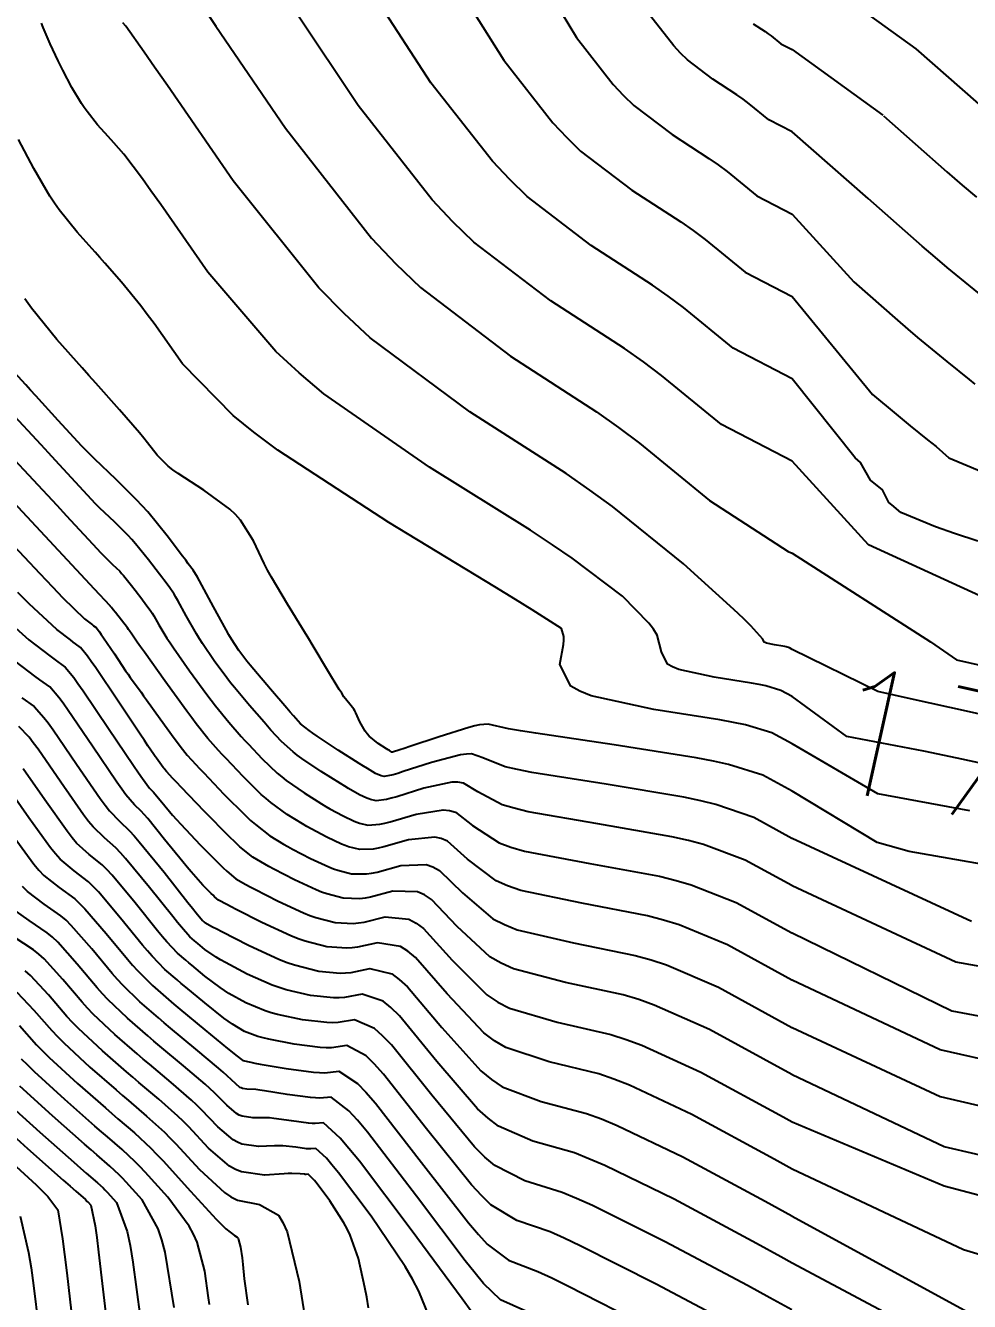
# Model space of a CAD drawing. Header units: metres. Extents: x 837117 to 838479, y 1189012 to 1191015.
# Drawn here: x 837976.96 to 838005.33, y 1189079.97 to 1189118.35 of the extents above; entities that cross this region are included whole.
import ezdxf

# ---------------------------------------------------------------- set-up
doc = ezdxf.new("R2010")
doc.units = ezdxf.units.M
doc.header["$LTSCALE"] = 0.3
doc.layers.add('COTAS 10', color=1, linetype='Continuous')
doc.layers.add('COTAS INT', color=252, linetype='Continuous')
doc.styles.get("Standard").update_dxf_attribs({"font": 'simplex.shx'})

msp = doc.modelspace()

# ---------------------------------------------------------------- linework, layer by layer
at = {"layer": 'COTAS 10'}
for points in [[(838005.609, 1189115.995), (838003.728, 1189117.65), (838000, 1189120.349)], [(838005.582, 1189102.839), (838004.885, 1189103.071), (838004.311, 1189103.27), (838003.265, 1189103.704), (838002.995, 1189103.935), (838002.91, 1189104.005), (838002.719, 1189104.39), (838002.359, 1189104.678), (838002.051, 1189105.211), (838001.897, 1189105.343), (838000, 1189107.724), (837998.23, 1189108.644), (837996.732, 1189109.87), (837996.278, 1189110.206), (837995.807, 1189110.54), (837993.964, 1189111.735), (837992.036, 1189113.206), (837991.512, 1189113.714), (837990.991, 1189114.266), (837989.143, 1189116.624), (837987.523, 1189119.118)], [(838005.342, 1189094.734), (838002.58, 1189095.24), (838000, 1189096.744), (837999.998, 1189096.745), (837999.388, 1189097.079), (837998.599, 1189097.315), (837998.243, 1189097.389), (837997.829, 1189097.467), (837995.839, 1189097.779), (837993.961, 1189098.192), (837993.618, 1189098.333), (837993.35, 1189098.485), (837993.021, 1189099.133), (837993.131, 1189099.738), (837993.14, 1189099.864), (837993.14, 1189099.972), (837993.064, 1189100.211), (837992.187, 1189100.774), (837991.681, 1189101.086), (837991.063, 1189101.466), (837987.88, 1189103.404), (837984.541, 1189105.583), (837983.823, 1189106.116), (837983.195, 1189106.619), (837981.673, 1189108.179), (837980.822, 1189109.383), (837980.617, 1189109.662), (837980.425, 1189109.916), (837979.843, 1189110.635), (837979.337, 1189111.207), (837979.193, 1189111.369), (837979.047, 1189111.533), (837978.508, 1189112.137), (837977.972, 1189112.804), (837977.829, 1189113.007), (837977.689, 1189113.217), (837977.201, 1189114.045), (837976.744, 1189114.92)], [(838012.268, 1189085.783), (838004.454, 1189087.546), (838000, 1189089.635), (837999.993, 1189089.639), (837998.053, 1189090.701), (837996.6, 1189091.303), (837996.138, 1189091.444), (837995.65, 1189091.574), (837993.674, 1189091.95), (837991.844, 1189092.339), (837991.448, 1189092.476), (837991.1, 1189092.627), (837990.244, 1189093.279), (837989.64, 1189093.817), (837989.452, 1189093.895), (837989.255, 1189093.943), (837988.465, 1189093.861), (837987.724, 1189093.645), (837987.557, 1189093.608), (837987.406, 1189093.581), (837987.001, 1189093.566), (837986.669, 1189093.653), (837986.565, 1189093.69), (837986.455, 1189093.733), (837986.015, 1189093.936), (837985.543, 1189094.188), (837985.412, 1189094.261), (837985.282, 1189094.337), (837984.816, 1189094.624), (837984.33, 1189094.98), (837984.189, 1189095.099), (837984.044, 1189095.227), (837983.494, 1189095.764), (837982.985, 1189096.3), (837982.866, 1189096.428), (837982.756, 1189096.547), (837982.44, 1189096.902), (837982.088, 1189097.348), (837981.955, 1189097.525), (837981.807, 1189097.724), (837981.147, 1189098.636), (837980.532, 1189099.498), (837980.413, 1189099.667), (837980.316, 1189099.805), (837980.148, 1189100.049), (837980.085, 1189100.141), (837980.054, 1189100.182), (837980.018, 1189100.231), (837979.836, 1189100.468), (837979.658, 1189100.697), (837979.595, 1189100.778), (837979.545, 1189100.842), (837979.536, 1189100.853), (837979.534, 1189100.856), (837979.531, 1189100.858), (837979.522, 1189100.867), (837979.513, 1189100.877), (837979.51, 1189100.879), (837979.507, 1189100.882), (837979.497, 1189100.894), (837979.025, 1189101.401), (837976.463, 1189104.151)], [(837976.842, 1189098.131), (837977.217, 1189097.864), (837977.509, 1189097.543), (837977.637, 1189097.373), (837977.785, 1189097.167), (837978.493, 1189096.134), (837979.202, 1189095.103), (837979.351, 1189094.899), (837979.48, 1189094.73), (837979.777, 1189094.416), (837980.083, 1189094.131), (837980.218, 1189093.98), (837980.374, 1189093.798), (837981.119, 1189092.882), (837981.836, 1189091.979), (837981.974, 1189091.805), (837982.086, 1189091.664), (837982.275, 1189091.432), (837982.298, 1189091.412), (837982.306, 1189091.406), (837982.314, 1189091.399), (837982.35, 1189091.369), (837982.575, 1189091.245), (837982.703, 1189091.178), (837982.86, 1189091.097), (837983.663, 1189090.688), (837984.588, 1189090.264), (837984.821, 1189090.174), (837985.045, 1189090.095), (837985.772, 1189089.907), (837986.41, 1189089.853), (837986.579, 1189089.857), (837986.743, 1189089.871), (837987.306, 1189089.992), (837987.966, 1189089.828), (837988.192, 1189089.661), (837988.436, 1189089.441), (837989.475, 1189088.21), (837990.638, 1189086.911), (837990.96, 1189086.649), (837991.284, 1189086.429), (837992.454, 1189085.987), (837993.821, 1189085.631), (837994.268, 1189085.465), (837994.745, 1189085.27), (837996.718, 1189084.323), (837999.193, 1189082.989), (837999.987, 1189082.55), (838000, 1189082.543), (838005.271, 1189079.661)], [(837991.991, 1189079.688), (837991.233, 1189080.024), (837990.723, 1189080.519), (837990.473, 1189080.822), (837990.175, 1189081.195), (837988.706, 1189083.14), (837987.232, 1189085.065), (837986.931, 1189085.426), (837986.677, 1189085.712), (837986.146, 1189086.124), (837985.805, 1189086.09), (837985.67, 1189086.096), (837985.518, 1189086.107), (837984.822, 1189086.202), (837984.143, 1189086.31), (837984.001, 1189086.329), (837983.88, 1189086.345), (837983.61, 1189086.363), (837983.474, 1189086.38), (837983.438, 1189086.396), (837983.403, 1189086.415), (837983.278, 1189086.523), (837983.02, 1189086.765), (837982.9, 1189086.87), (837982.758, 1189086.991), (837982.071, 1189087.565), (837981.312, 1189088.197), (837981.125, 1189088.354), (837980.949, 1189088.504), (837980.396, 1189088.984), (837979.877, 1189089.49), (837979.722, 1189089.657), (837979.563, 1189089.836), (837978.946, 1189090.579), (837978.332, 1189091.284), (837978.174, 1189091.439), (837978.021, 1189091.577), (837977.515, 1189091.928), (837977.012, 1189092.305), (837976.861, 1189092.459)], [(837976.772, 1189088.276), (837977.29, 1189087.693), (837977.471, 1189087.51), (837977.668, 1189087.316), (837978.517, 1189086.535), (837979.36, 1189085.794), (837979.555, 1189085.625), (837979.732, 1189085.472), (837980.229, 1189085.05), (837980.723, 1189084.588), (837980.897, 1189084.409), (837981.089, 1189084.207), (837981.917, 1189083.296), (837982.688, 1189082.449), (837982.844, 1189082.288), (837982.974, 1189082.159), (837983.235, 1189081.958), (837983.322, 1189081.909), (837983.343, 1189081.875), (837983.362, 1189081.832), (837983.418, 1189081.605), (837983.464, 1189081.288), (837983.476, 1189081.188), (837983.488, 1189081.082), (837983.53, 1189080.658), (837983.637, 1189079.875)], [(837976.318, 1189084.37), (837977.278, 1189083.487), (837977.468, 1189083.297), (837977.627, 1189083.131), (837977.927, 1189082.727), (837978.071, 1189081.854), (837978.131, 1189081.392), (837978.199, 1189080.834), (837978.518, 1189078.023)]]:
    msp.add_lwpolyline(points, dxfattribs=at)
at = {"layer": 'COTAS INT'}
for points in [[(837992.37, 1189119.908), (837993.521, 1189117.985), (837994.624, 1189116.578), (837994.934, 1189116.249), (837995.247, 1189115.945), (837996.398, 1189115.068), (837997.498, 1189114.355), (837997.779, 1189114.155), (837998.05, 1189113.955), (837998.944, 1189113.223), (838000, 1189112.674), (838001.854, 1189110.643), (838003.165, 1189109.486), (838003.479, 1189109.215), (838003.771, 1189108.966), (838004.647, 1189108.247), (838005.327, 1189107.704), (838005.496, 1189107.565)], [(837989.947, 1189119.513), (837991.332, 1189117.305), (837992.807, 1189115.422), (837993.223, 1189114.981), (837993.642, 1189114.575), (837995.181, 1189113.401), (837996.653, 1189112.448), (837997.029, 1189112.181), (837997.391, 1189111.912), (837998.587, 1189110.934), (838000, 1189110.199), (838002.421, 1189107.254), (838002.66, 1189107.047), (838002.884, 1189106.857), (838003.553, 1189106.307), (838004.074, 1189105.891), (838004.203, 1189105.785), (838004.326, 1189105.684), (838004.716, 1189105.35), (838006.124, 1189104.755)], [(837982.262, 1189118.948), (837982.676, 1189118.327), (837984.766, 1189115.263), (837987.358, 1189111.954), (837988.089, 1189111.179), (837988.825, 1189110.466), (837991.531, 1189108.403), (837994.117, 1189106.726), (837994.778, 1189106.257), (837995.415, 1189105.785), (837997.516, 1189104.065), (837999.884, 1189102.529), (838000, 1189102.478), (838004.162, 1189099.813), (838004.937, 1189099.27), (838010.816, 1189097.949)], [(838007.922, 1189100.15), (838002.294, 1189102.733), (838000, 1189105.248), (837997.873, 1189106.355), (837996.073, 1189107.828), (837995.528, 1189108.231), (837994.962, 1189108.633), (837992.748, 1189110.069), (837990.431, 1189111.836), (837989.8, 1189112.446), (837989.175, 1189113.11), (837986.954, 1189115.943), (837985.099, 1189118.722)], [(838005.74, 1189110.188), (838004.658, 1189111.076), (838004.298, 1189111.384), (838003.91, 1189111.718), (838002.29, 1189113.148), (838000, 1189115.149), (837999.3, 1189115.513), (837998.709, 1189115.997), (837998.529, 1189116.13), (837998.343, 1189116.262), (837997.615, 1189116.734), (837996.853, 1189117.315), (837996.646, 1189117.516), (837996.44, 1189117.734), (837995.71, 1189118.666)], [(838006.126, 1189096.065), (838004.962, 1189096.314), (838003.957, 1189096.525), (838001.642, 1189096.971), (838000, 1189098.166), (837999.999, 1189098.167), (837999.656, 1189098.354), (837999.211, 1189098.488), (837999.01, 1189098.529), (837998.777, 1189098.573), (837997.656, 1189098.749), (837996.598, 1189098.981), (837996.405, 1189099.061), (837996.254, 1189099.147), (837996.069, 1189099.511), (837995.947, 1189100.016), (837995.837, 1189100.19), (837995.693, 1189100.379), (837994.898, 1189101.184), (837993.392, 1189102.329), (837992.801, 1189102.732), (837992.134, 1189103.172), (837989.097, 1189105.07), (837985.928, 1189107.271), (837985.178, 1189107.901), (837984.483, 1189108.541), (837982.435, 1189110.93), (837981.021, 1189112.965), (837980.726, 1189113.381), (837980.473, 1189113.735), (837979.908, 1189114.481), (837979.609, 1189114.818), (837979.439, 1189115.01), (837979.12, 1189115.366), (837978.805, 1189115.759), (837978.721, 1189115.879), (837978.638, 1189116.003), (837978.35, 1189116.49), (837978.081, 1189117.006), (837978.01, 1189117.148), (837977.94, 1189117.29), (837977.698, 1189117.799), (837977.486, 1189118.291), (837977.435, 1189118.421)], [(838010.704, 1189096.517), (838004.741, 1189097.841), (838003.555, 1189098.101), (838002.572, 1189098.315), (838000, 1189099.588), (837999.923, 1189099.63), (837999.823, 1189099.66), (837999.778, 1189099.669), (837999.725, 1189099.679), (837999.473, 1189099.719), (837999.235, 1189099.771), (837999.192, 1189099.789), (837999.158, 1189099.808), (837999.116, 1189099.89), (837998.764, 1189100.294), (837998.534, 1189100.516), (837998.246, 1189100.785), (837996.731, 1189102.158), (837994.597, 1189103.884), (837993.92, 1189104.378), (837993.206, 1189104.877), (837990.314, 1189106.736), (837987.315, 1189108.958), (837986.533, 1189109.686), (837985.772, 1189110.464), (837983.197, 1189113.681), (837981.22, 1189116.546), (837980.835, 1189117.101), (837980.52, 1189117.553), (837979.972, 1189118.327), (837979.882, 1189118.429)], [(837998.832, 1189118.4), (837999.189, 1189118.169), (837999.28, 1189118.104), (837999.368, 1189118.039), (837999.657, 1189117.802), (838000, 1189117.624), (838002.726, 1189115.652)], [(838002.746, 1189115.634), (838004.655, 1189113.95), (838005.116, 1189113.552), (838005.546, 1189113.186)], [(838006.727, 1189092.944), (838003.518, 1189093.51), (838002.554, 1189093.776), (838000, 1189095.322), (837999.997, 1189095.324), (837999.121, 1189095.803), (837998.083, 1189096.129), (837997.633, 1189096.227), (837997.114, 1189096.328), (837994.651, 1189096.72), (837992.292, 1189097.066), (837991.838, 1189097.138), (837991.47, 1189097.2), (837990.859, 1189097.334), (837990.604, 1189097.317), (837990.461, 1189097.283), (837990.286, 1189097.235), (837989.393, 1189096.956), (837988.508, 1189096.663), (837988.339, 1189096.608), (837988.203, 1189096.563), (837987.984, 1189096.492), (837987.979, 1189096.494), (837987.977, 1189096.494), (837987.975, 1189096.495), (837987.968, 1189096.498), (837987.901, 1189096.541), (837987.861, 1189096.566), (837987.812, 1189096.597), (837987.56, 1189096.759), (837987.285, 1189096.981), (837987.222, 1189097.05), (837987.166, 1189097.122), (837987.009, 1189097.409), (837986.89, 1189097.678), (837986.857, 1189097.739), (837986.824, 1189097.793), (837986.704, 1189097.94), (837986.528, 1189098.163), (837986.46, 1189098.265), (837986.383, 1189098.384), (837986.034, 1189098.962), (837985.603, 1189099.687), (837985.475, 1189099.899), (837985.342, 1189100.116), (837984.83, 1189100.942), (837984.346, 1189101.758), (837984.231, 1189101.969), (837984.125, 1189102.173), (837983.808, 1189102.855), (837983.419, 1189103.477), (837983.267, 1189103.644), (837983.095, 1189103.807), (837982.312, 1189104.376), (837981.543, 1189104.873), (837981.381, 1189104.991), (837981.239, 1189105.101), (837980.911, 1189105.428), (837980.623, 1189105.802), (837980.508, 1189105.942), (837980.377, 1189106.097), (837979.779, 1189106.788), (837979.065, 1189107.596), (837978.861, 1189107.825), (837978.656, 1189108.056), (837977.895, 1189108.908), (837977.14, 1189109.848), (837976.938, 1189110.134)], [(838005.388, 1189091.401), (838000, 1189093.901), (837999.996, 1189093.903), (837998.854, 1189094.528), (837997.712, 1189094.923), (837997.259, 1189095.031), (837996.748, 1189095.139), (837994.407, 1189095.528), (837992.18, 1189095.884), (837991.741, 1189095.973), (837991.378, 1189096.056), (837990.705, 1189096.321), (837990.363, 1189096.442), (837990.208, 1189096.436), (837990.028, 1189096.412), (837989.161, 1189096.182), (837988.312, 1189095.909), (837988.144, 1189095.858), (837988.004, 1189095.817), (837987.738, 1189095.761), (837987.651, 1189095.784), (837987.624, 1189095.793), (837987.595, 1189095.805), (837987.48, 1189095.858), (837987.232, 1189096.003), (837987.12, 1189096.073), (837986.989, 1189096.155), (837986.357, 1189096.557), (837985.724, 1189096.973), (837985.592, 1189097.065), (837985.479, 1189097.145), (837985.226, 1189097.35), (837985.007, 1189097.592), (837984.915, 1189097.697), (837984.81, 1189097.818), (837984.316, 1189098.391), (837983.815, 1189098.982), (837983.706, 1189099.115), (837983.609, 1189099.234), (837983.364, 1189099.55), (837983.149, 1189099.89), (837983.071, 1189100.024), (837982.985, 1189100.175), (837982.608, 1189100.863), (837982.253, 1189101.52), (837982.181, 1189101.65), (837982.121, 1189101.759), (837981.998, 1189101.966), (837981.847, 1189102.163), (837981.77, 1189102.265), (837981.676, 1189102.388), (837981.209, 1189103.004), (837980.628, 1189103.721), (837980.463, 1189103.907), (837980.296, 1189104.088), (837979.678, 1189104.697), (837979.027, 1189105.318), (837978.84, 1189105.507), (837978.649, 1189105.703), (837977.935, 1189106.472), (837977.269, 1189107.208), (837977.11, 1189107.384), (837976.961, 1189107.547), (837976.511, 1189108.036)], [(838009.498, 1189089.364), (838004.921, 1189090.175), (838000, 1189092.479), (837999.995, 1189092.482), (837998.587, 1189093.252), (837997.341, 1189093.716), (837996.886, 1189093.835), (837996.382, 1189093.951), (837994.163, 1189094.335), (837992.068, 1189094.703), (837991.643, 1189094.807), (837991.285, 1189094.913), (837990.551, 1189095.307), (837990.122, 1189095.567), (837989.956, 1189095.589), (837989.77, 1189095.589), (837988.929, 1189095.408), (837988.116, 1189095.154), (837987.948, 1189095.108), (837987.805, 1189095.072), (837987.492, 1189095.029), (837987.324, 1189095.073), (837987.271, 1189095.092), (837987.215, 1189095.114), (837986.992, 1189095.217), (837986.669, 1189095.398), (837986.551, 1189095.469), (837986.42, 1189095.549), (837985.843, 1189095.912), (837985.26, 1189096.309), (837985.124, 1189096.409), (837985, 1189096.506), (837984.649, 1189096.821), (837984.333, 1189097.161), (837984.232, 1189097.274), (837984.125, 1189097.394), (837983.691, 1189097.895), (837983.239, 1189098.438), (837983.122, 1189098.585), (837983.008, 1189098.73), (837982.625, 1189099.245), (837982.277, 1189099.759), (837982.185, 1189099.905), (837982.095, 1189100.051), (837981.788, 1189100.592), (837981.53, 1189101.06), (837981.472, 1189101.161), (837981.42, 1189101.25), (837981.277, 1189101.466), (837981.117, 1189101.674), (837981.054, 1189101.757), (837980.982, 1189101.851), (837980.654, 1189102.284), (837980.264, 1189102.765), (837980.153, 1189102.89), (837980.041, 1189103.011), (837979.626, 1189103.42), (837979.189, 1189103.838), (837979.063, 1189103.965), (837978.935, 1189104.096), (837978.455, 1189104.613), (837977.855, 1189105.272), (837977.65, 1189105.495), (837977.429, 1189105.734), (837976.495, 1189106.741)], [(837976.479, 1189105.446), (837977.898, 1189103.92), (837978.191, 1189103.605), (837978.44, 1189103.336), (837978.976, 1189102.753), (837979.221, 1189102.489), (837979.287, 1189102.422), (837979.351, 1189102.357), (837979.574, 1189102.144), (837979.786, 1189101.935), (837979.844, 1189101.873), (837979.9, 1189101.809), (837980.1, 1189101.563), (837980.289, 1189101.315), (837980.339, 1189101.249), (837980.388, 1189101.186), (837980.557, 1189100.967), (837980.719, 1189100.74), (837980.763, 1189100.672), (837980.808, 1189100.6), (837980.968, 1189100.32), (837981.205, 1189099.928), (837981.299, 1189099.786), (837981.405, 1189099.629), (837981.886, 1189098.94), (837982.408, 1189098.227), (837982.539, 1189098.055), (837982.663, 1189097.893), (837983.065, 1189097.398), (837983.441, 1189096.971), (837983.549, 1189096.851), (837983.659, 1189096.731), (837984.071, 1189096.292), (837984.522, 1189095.866), (837984.656, 1189095.754), (837984.795, 1189095.644), (837985.33, 1189095.268), (837985.851, 1189094.943), (837985.982, 1189094.865), (837986.106, 1189094.793), (837986.503, 1189094.577), (837986.835, 1189094.424), (837986.918, 1189094.391), (837986.996, 1189094.363), (837987.247, 1189094.297), (837987.605, 1189094.326), (837987.752, 1189094.358), (837987.92, 1189094.399), (837988.697, 1189094.635), (837989.513, 1189094.766), (837989.704, 1189094.742), (837989.881, 1189094.692), (837990.397, 1189094.293), (837991.193, 1189093.77), (837991.546, 1189093.642), (837991.956, 1189093.521), (837993.919, 1189093.143), (837996.016, 1189092.762), (837996.512, 1189092.64), (837996.97, 1189092.509), (837998.32, 1189091.977), (837999.994, 1189091.061), (838000, 1189091.058), (838004.804, 1189088.714), (838010.883, 1189087.573)], [(837975.497, 1189103.876), (837977.381, 1189101.868), (837977.762, 1189101.469), (837978.081, 1189101.138), (837978.725, 1189100.506), (837978.928, 1189100.351), (837978.969, 1189100.32), (837979.004, 1189100.294), (837979.076, 1189100.242), (837979.179, 1189100.11), (837979.233, 1189100.033), (837979.298, 1189099.939), (837979.626, 1189099.453), (837979.966, 1189098.946), (837980.04, 1189098.838), (837980.104, 1189098.745), (837980.258, 1189098.529), (837980.43, 1189098.295), (837980.505, 1189098.192), (837980.592, 1189098.072), (837981.005, 1189097.496), (837981.427, 1189096.912), (837981.52, 1189096.786), (837981.603, 1189096.675), (837981.815, 1189096.405), (837982.072, 1189096.123), (837982.183, 1189096.005), (837982.311, 1189095.87), (837982.916, 1189095.235), (837983.565, 1189094.588), (837983.721, 1189094.444), (837983.866, 1189094.315), (837984.302, 1189093.979), (837984.714, 1189093.731), (837984.843, 1189093.657), (837984.979, 1189093.582), (837985.527, 1189093.296), (837986.075, 1189093.043), (837986.211, 1189092.989), (837986.341, 1189092.943), (837986.755, 1189092.834), (837987.207, 1189092.835), (837987.361, 1189092.858), (837987.528, 1189092.89), (837988.233, 1189093.087), (837988.997, 1189093.12), (837989.2, 1189093.048), (837989.4, 1189092.941), (837990.09, 1189092.265), (837991.008, 1189091.484), (837991.351, 1189091.311), (837991.732, 1189091.157), (837993.43, 1189090.758), (837995.284, 1189090.385), (837995.764, 1189090.248), (837996.229, 1189090.096), (837997.786, 1189089.425), (837999.993, 1189088.218), (838000, 1189088.214), (838004.454, 1189086.144), (838013.653, 1189083.993)], [(838015.038, 1189082.203), (838004.57, 1189084.626), (838000, 1189086.793), (837999.992, 1189086.797), (837997.519, 1189088.15), (837995.858, 1189088.89), (837995.39, 1189089.052), (837994.918, 1189089.197), (837993.186, 1189089.565), (837991.62, 1189089.975), (837991.253, 1189090.145), (837990.915, 1189090.341), (837989.936, 1189091.251), (837989.159, 1189092.066), (837988.948, 1189092.201), (837988.739, 1189092.297), (837988.001, 1189092.314), (837987.331, 1189092.135), (837987.165, 1189092.108), (837987.008, 1189092.089), (837986.509, 1189092.102), (837986.014, 1189092.233), (837985.858, 1189092.288), (837985.695, 1189092.352), (837985.039, 1189092.655), (837984.416, 1189092.977), (837984.274, 1189093.054), (837984.145, 1189093.125), (837983.788, 1189093.335), (837983.401, 1189093.651), (837983.253, 1189093.789), (837983.087, 1189093.948), (837982.339, 1189094.707), (837981.636, 1189095.439), (837981.5, 1189095.582), (837981.387, 1189095.7), (837981.19, 1189095.909), (837981.139, 1189095.974), (837981.119, 1189096.001), (837981.096, 1189096.032), (837980.994, 1189096.173), (837980.894, 1189096.313), (837980.873, 1189096.342), (837980.854, 1189096.367), (837980.813, 1189096.424), (837980.634, 1189096.688), (837980.529, 1189096.845), (837980.4, 1189097.037), (837979.737, 1189098.031), (837979.066, 1189099.027), (837978.933, 1189099.22), (837978.822, 1189099.378), (837978.612, 1189099.648), (837978.463, 1189099.753), (837978.392, 1189099.806), (837978.307, 1189099.87), (837977.892, 1189100.188), (837977.065, 1189100.953), (837976.721, 1189101.3)], [(837976.049, 1189100.769), (837977.059, 1189099.869), (837977.687, 1189099.389), (837977.923, 1189099.212), (837978.147, 1189099.053), (837978.403, 1189098.737), (837978.532, 1189098.557), (837978.686, 1189098.338), (837979.448, 1189097.211), (837980.2, 1189096.09), (837980.347, 1189095.875), (837980.468, 1189095.7), (837980.682, 1189095.412), (837980.764, 1189095.334), (837980.801, 1189095.292), (837980.844, 1189095.242), (837981.049, 1189094.989), (837981.376, 1189094.605), (837981.496, 1189094.472), (837981.627, 1189094.328), (837982.208, 1189093.713), (837982.774, 1189093.137), (837982.897, 1189093.017), (837983.005, 1189092.915), (837983.275, 1189092.69), (837983.576, 1189092.518), (837983.705, 1189092.45), (837983.853, 1189092.372), (837984.55, 1189092.015), (837985.315, 1189091.662), (837985.505, 1189091.587), (837985.686, 1189091.522), (837986.263, 1189091.371), (837986.809, 1189091.344), (837986.97, 1189091.358), (837987.135, 1189091.38), (837987.77, 1189091.54), (837988.481, 1189091.474), (837988.696, 1189091.354), (837988.918, 1189091.191), (837989.782, 1189090.237), (837990.823, 1189089.197), (837991.155, 1189088.98), (837991.508, 1189088.793), (837992.942, 1189088.372), (837994.552, 1189088.008), (837995.016, 1189087.857), (837995.487, 1189087.683), (837997.252, 1189086.874), (837999.728, 1189085.526), (838000, 1189085.374), (838004.57, 1189083.457), (838015.616, 1189080.538)], [(838008.249, 1189080.595), (838005.154, 1189081.53), (838000, 1189083.958), (837999.461, 1189084.258), (837996.985, 1189085.599), (837995.116, 1189086.477), (837994.642, 1189086.661), (837994.187, 1189086.82), (837992.698, 1189087.18), (837991.396, 1189087.611), (837991.058, 1189087.814), (837990.73, 1189088.054), (837989.629, 1189089.224), (837988.677, 1189090.316), (837988.444, 1189090.507), (837988.224, 1189090.651), (837987.538, 1189090.766), (837986.939, 1189090.626), (837986.774, 1189090.607), (837986.61, 1189090.598), (837986.018, 1189090.639), (837985.359, 1189090.812), (837985.152, 1189090.886), (837984.935, 1189090.972), (837984.062, 1189091.374), (837983.29, 1189091.767), (837983.136, 1189091.846), (837983.008, 1189091.912), (837982.761, 1189092.046), (837982.641, 1189092.146), (837982.593, 1189092.191), (837982.538, 1189092.244), (837982.287, 1189092.5), (837981.931, 1189092.896), (837981.811, 1189093.038), (837981.682, 1189093.193), (837981.136, 1189093.869), (837980.628, 1189094.496), (837980.522, 1189094.62), (837980.432, 1189094.722), (837980.23, 1189094.914), (837979.974, 1189095.215), (837979.849, 1189095.387), (837979.701, 1189095.597), (837978.97, 1189096.672), (837978.236, 1189097.752), (837978.084, 1189097.965), (837977.956, 1189098.14), (837977.682, 1189098.459), (837977.382, 1189098.671), (837977.238, 1189098.779), (837977.067, 1189098.908), (837976.226, 1189099.551)], [(838006.264, 1189077.792), (838000, 1189081.129), (837999.657, 1189081.319), (837998.926, 1189081.721), (837996.451, 1189083.047), (837994.375, 1189084.064), (837993.894, 1189084.269), (837993.455, 1189084.442), (837992.209, 1189084.795), (837991.171, 1189085.247), (837990.863, 1189085.483), (837990.545, 1189085.768), (837989.321, 1189087.196), (837988.195, 1189088.566), (837987.94, 1189088.814), (837987.708, 1189089.004), (837987.074, 1189089.219), (837986.547, 1189089.116), (837986.383, 1189089.107), (837986.211, 1189089.107), (837985.526, 1189089.176), (837984.786, 1189089.35), (837984.579, 1189089.417), (837984.372, 1189089.491), (837983.62, 1189089.823), (837982.965, 1189090.169), (837982.819, 1189090.252), (837982.689, 1189090.33), (837982.348, 1189090.563), (837982.134, 1189090.742), (837982.083, 1189090.784), (837982.036, 1189090.824), (837981.899, 1189090.942), (837981.644, 1189091.23), (837981.524, 1189091.376), (837981.381, 1189091.55), (837980.685, 1189092.421), (837979.966, 1189093.295), (837979.809, 1189093.472), (837979.671, 1189093.62), (837979.325, 1189093.919), (837978.987, 1189094.245), (837978.853, 1189094.411), (837978.703, 1189094.609), (837978.015, 1189095.596), (837977.335, 1189096.582), (837977.189, 1189096.78), (837977.062, 1189096.945), (837976.753, 1189097.27)], [(837999.989, 1189079.724), (837999.327, 1189080.088), (837998.658, 1189080.452), (837996.184, 1189081.772), (837994.004, 1189082.857), (837993.52, 1189083.074), (837993.089, 1189083.254), (837991.965, 1189083.602), (837991.059, 1189084.065), (837990.765, 1189084.318), (837990.453, 1189084.625), (837989.167, 1189086.182), (837987.955, 1189087.691), (837987.688, 1189087.967), (837987.45, 1189088.181), (837986.842, 1189088.445), (837986.351, 1189088.362), (837986.187, 1189088.357), (837986.012, 1189088.361), (837985.28, 1189088.444), (837984.527, 1189088.606), (837984.338, 1189088.659), (837984.157, 1189088.717), (837983.577, 1189088.957), (837983.069, 1189089.241), (837982.935, 1189089.326), (837982.803, 1189089.415), (837982.347, 1189089.758), (837981.953, 1189090.085), (837981.861, 1189090.163), (837981.775, 1189090.235), (837981.523, 1189090.453), (837981.203, 1189090.795), (837981.073, 1189090.946), (837980.927, 1189091.122), (837980.25, 1189091.961), (837979.557, 1189092.792), (837979.4, 1189092.964), (837979.259, 1189093.109), (837978.872, 1189093.421), (837978.493, 1189093.76), (837978.355, 1189093.923), (837978.203, 1189094.115), (837977.538, 1189095.058), (837976.885, 1189095.997)], [(837998.391, 1189079.184), (837995.917, 1189080.496), (837993.633, 1189081.65), (837993.146, 1189081.878), (837992.723, 1189082.065), (837991.721, 1189082.409), (837990.947, 1189082.883), (837990.668, 1189083.152), (837990.36, 1189083.481), (837989.014, 1189085.168), (837987.714, 1189086.816), (837987.436, 1189087.12), (837987.193, 1189087.358), (837986.61, 1189087.671), (837986.155, 1189087.607), (837985.992, 1189087.607), (837985.813, 1189087.616), (837985.034, 1189087.712), (837984.267, 1189087.861), (837984.096, 1189087.902), (837983.942, 1189087.943), (837983.534, 1189088.091), (837983.174, 1189088.313), (837983.05, 1189088.401), (837982.916, 1189088.5), (837982.345, 1189088.952), (837981.773, 1189089.428), (837981.638, 1189089.541), (837981.513, 1189089.647), (837981.147, 1189089.963), (837980.761, 1189090.36), (837980.623, 1189090.516), (837980.472, 1189090.693), (837979.815, 1189091.5), (837979.149, 1189092.29), (837978.992, 1189092.455), (837978.846, 1189092.598), (837978.42, 1189092.924), (837977.999, 1189093.275), (837977.857, 1189093.435), (837977.704, 1189093.621), (837977.06, 1189094.519), (837976.435, 1189095.412)], [(837976.583, 1189093.981), (837977.205, 1189093.127), (837977.359, 1189092.947), (837977.505, 1189092.79), (837977.967, 1189092.426), (837978.434, 1189092.088), (837978.583, 1189091.947), (837978.74, 1189091.787), (837979.38, 1189091.04), (837980.017, 1189090.265), (837980.173, 1189090.087), (837980.319, 1189089.925), (837980.772, 1189089.473), (837981.252, 1189089.058), (837981.416, 1189088.92), (837981.593, 1189088.771), (837982.344, 1189088.147), (837983.03, 1189087.585), (837983.166, 1189087.475), (837983.279, 1189087.385), (837983.491, 1189087.225), (837983.727, 1189087.169), (837983.854, 1189087.145), (837984.008, 1189087.116), (837984.788, 1189086.981), (837985.614, 1189086.87), (837985.796, 1189086.857), (837985.958, 1189086.852), (837986.378, 1189086.898), (837986.935, 1189086.535), (837987.183, 1189086.273), (837987.473, 1189085.94), (837988.86, 1189084.154), (837990.268, 1189082.338), (837990.57, 1189081.987), (837990.835, 1189081.701), (837991.477, 1189081.217), (837992.357, 1189080.877), (837992.773, 1189080.682), (837993.262, 1189080.444), (837995.65, 1189079.221)], [(837990.375, 1189079.656), (837990.083, 1189080.052), (837988.552, 1189082.126), (837986.991, 1189084.19), (837986.679, 1189084.579), (837986.419, 1189084.889), (837985.914, 1189085.35), (837985.667, 1189085.326), (837985.569, 1189085.33), (837985.458, 1189085.338), (837984.953, 1189085.407), (837984.416, 1189085.482), (837984.285, 1189085.494), (837984.162, 1189085.502), (837983.785, 1189085.501), (837983.467, 1189085.543), (837983.382, 1189085.579), (837983.298, 1189085.625), (837983.006, 1189085.877), (837982.634, 1189086.254), (837982.499, 1189086.378), (837982.351, 1189086.511), (837981.703, 1189087.062), (837980.996, 1189087.652), (837980.811, 1189087.808), (837980.631, 1189087.962), (837980.02, 1189088.494), (837979.435, 1189089.055), (837979.272, 1189089.228), (837979.108, 1189089.408), (837978.511, 1189090.118), (837977.923, 1189090.781), (837977.765, 1189090.931), (837977.609, 1189091.066), (837977.062, 1189091.431), (837976.518, 1189091.82)], [(837989.247, 1189079.131), (837988.783, 1189080.284), (837988.591, 1189080.644), (837988.371, 1189081.022), (837987.349, 1189082.537), (837986.362, 1189083.842), (837986.165, 1189084.088), (837986.001, 1189084.285), (837985.683, 1189084.577), (837985.528, 1189084.561), (837985.467, 1189084.564), (837985.398, 1189084.569), (837985.084, 1189084.612), (837984.689, 1189084.654), (837984.569, 1189084.658), (837984.445, 1189084.66), (837983.96, 1189084.64), (837983.459, 1189084.706), (837983.326, 1189084.762), (837983.194, 1189084.835), (837982.734, 1189085.232), (837982.247, 1189085.742), (837982.099, 1189085.885), (837981.944, 1189086.03), (837981.334, 1189086.559), (837980.68, 1189087.107), (837980.497, 1189087.262), (837980.313, 1189087.42), (837979.644, 1189088.004), (837978.994, 1189088.62), (837978.822, 1189088.798), (837978.654, 1189088.979), (837978.076, 1189089.658), (837977.515, 1189090.279), (837977.356, 1189090.423), (837977.197, 1189090.555), (837976.61, 1189090.933)], [(837987.266, 1189079.784), (837987.212, 1189080.101), (837987.159, 1189080.395), (837986.963, 1189081.263), (837986.712, 1189081.966), (837986.624, 1189082.155), (837986.527, 1189082.342), (837986.107, 1189082.999), (837985.718, 1189083.514), (837985.641, 1189083.611), (837985.576, 1189083.688), (837985.451, 1189083.803), (837985.39, 1189083.797), (837985.366, 1189083.798), (837985.339, 1189083.8), (837985.215, 1189083.817), (837984.961, 1189083.826), (837984.853, 1189083.823), (837984.727, 1189083.817), (837984.135, 1189083.778), (837983.452, 1189083.869), (837983.269, 1189083.946), (837983.089, 1189084.044), (837982.461, 1189084.587), (837981.861, 1189085.23), (837981.698, 1189085.393), (837981.537, 1189085.549), (837980.966, 1189086.056), (837980.364, 1189086.562), (837980.183, 1189086.717), (837979.996, 1189086.878), (837979.268, 1189087.514), (837978.552, 1189088.186), (837978.372, 1189088.369), (837978.199, 1189088.55), (837977.642, 1189089.197), (837977.106, 1189089.776), (837976.947, 1189089.915)], [(837976.698, 1189089.273), (837977.207, 1189088.737), (837977.745, 1189088.122), (837977.921, 1189087.939), (837978.11, 1189087.751), (837978.893, 1189087.025), (837979.678, 1189086.336), (837979.869, 1189086.171), (837980.048, 1189086.017), (837980.597, 1189085.553), (837981.13, 1189085.068), (837981.298, 1189084.901), (837981.475, 1189084.719), (837982.189, 1189083.941), (837982.935, 1189083.25), (837983.132, 1189083.122), (837983.324, 1189083.022), (837983.986, 1189082.892), (837984.556, 1189082.567), (837984.691, 1189082.345), (837984.816, 1189082.066), (837985.185, 1189080.58), (837985.449, 1189078.872)], [(837982.489, 1189079.888), (837982.454, 1189080.088), (837982.346, 1189080.89), (837982.119, 1189081.757), (837982.008, 1189081.998), (837981.877, 1189082.239), (837981.234, 1189083.114), (837980.55, 1189083.867), (837980.394, 1189084.032), (837980.253, 1189084.178), (837979.861, 1189084.547), (837979.416, 1189084.927), (837979.24, 1189085.079), (837979.043, 1189085.252), (837978.141, 1189086.045), (837977.226, 1189086.881), (837977.021, 1189087.08), (837976.835, 1189087.265)], [(837981.427, 1189079.791), (837981.152, 1189081.457), (837981.053, 1189081.828), (837980.943, 1189082.16), (837980.461, 1189083.033), (837979.979, 1189083.565), (837979.869, 1189083.681), (837979.769, 1189083.784), (837979.492, 1189084.045), (837979.099, 1189084.382), (837978.926, 1189084.533), (837978.725, 1189084.709), (837977.765, 1189085.556), (837976.785, 1189086.446)], [(837976.343, 1189086.011), (837977.389, 1189085.066), (837978.407, 1189084.167), (837978.612, 1189083.987), (837978.783, 1189083.837), (837979.124, 1189083.542), (837979.285, 1189083.39), (837979.343, 1189083.33), (837979.407, 1189083.262), (837979.688, 1189082.953), (837980.008, 1189082.08), (837980.097, 1189081.658), (837980.186, 1189081.157), (837980.508, 1189078.693)], [(837975.901, 1189085.576), (837977.014, 1189084.576), (837978.09, 1189083.625), (837978.298, 1189083.441), (837978.467, 1189083.292), (837978.756, 1189083.039), (837978.801, 1189082.996), (837978.818, 1189082.979), (837978.836, 1189082.96), (837978.915, 1189082.872), (837979.046, 1189082.252), (837979.097, 1189081.897), (837979.154, 1189081.462), (837979.411, 1189079.232)], [(837976.798, 1189082.54), (837977.047, 1189081.443), (837977.121, 1189080.985), (837977.198, 1189080.46), (837977.498, 1189078.01)]]:
    msp.add_lwpolyline(points, dxfattribs=at)

# ---------------------------------------------------------------- texts
at = {"layer": 'COTAS 10', "insert": (838000.511, 1189095.566), "char_height": 3.8, "attachment_point": 7, "rotation": 347.5406}
msp.add_mtext('1780', dxfattribs=at)

doc.saveas('drawing.dxf')
